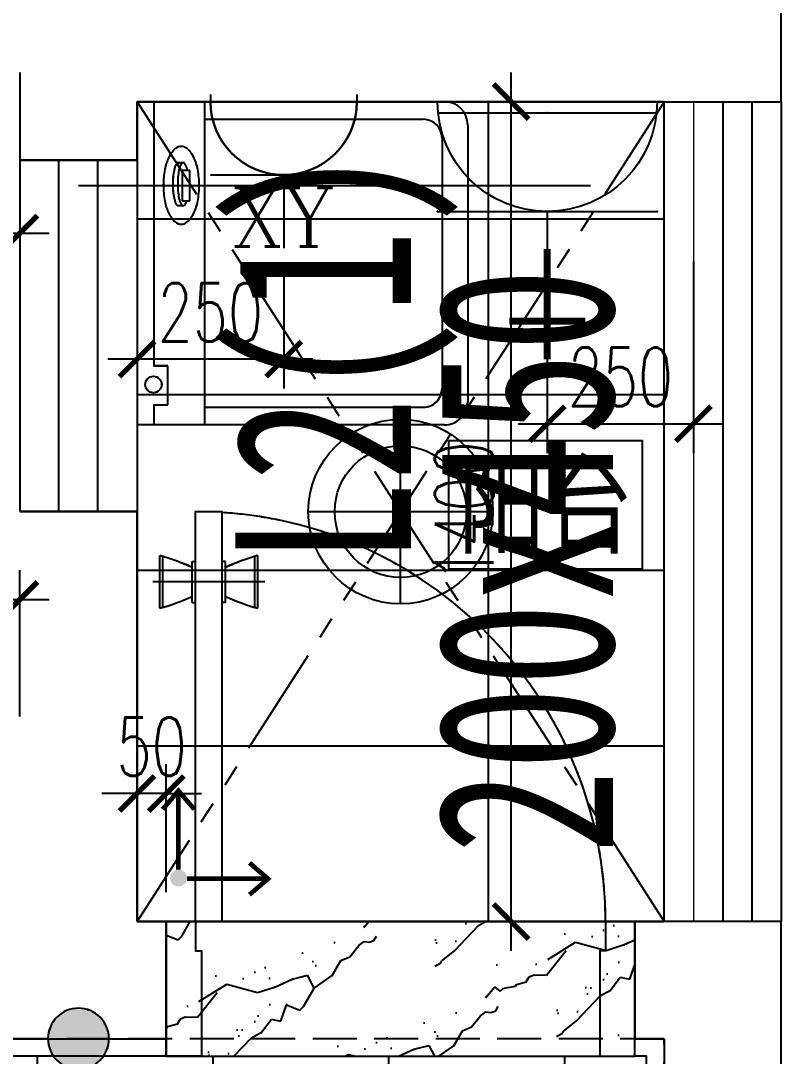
# Model space of a CAD drawing. Header units: millimetres. Extents: x 150839 to 219642, y 49429 to 88695.
# Drawn here: x 167083 to 168382, y 79365 to 81133 of the extents above; entities that cross this region are included whole.
import ezdxf
from ezdxf.enums import TextEntityAlignment as Align
from ezdxf.lldxf.tags import DXFTag

# ---------------------------------------------------------------- set-up
doc = ezdxf.new("R2010")
doc.units = ezdxf.units.MM
doc.header["$LTSCALE"] = 300
for name, pattern in [('CENTER', [50.8, 31.75, -6.35, 6.35, -6.35]), ('DASH', [0.35, 0.25, -0.1]), ('HIDDEN2', [0.1875, 0.125, -0.0625]), ('PHANTOM2', [1.25, 0.625, -0.125, 0.125, -0.125, 0.125, -0.125])]:
    doc.linetypes.add(name, pattern=pattern)
doc.layers.get('0').update_dxf_attribs({"color": 97})
doc.layers.get('DEFPOINTS').update_dxf_attribs({"color": 217, "linetype": 'HIDDEN2'})
for name, color, linetype in [('00-梁实线', 2, 'Continuous'), ('00-梁编号', 2, 'Continuous'), ('00-梁虚线', 4, 'DASH'), ('C天-CEIL', 1, 'Continuous'), ('C天-CEILITE', 160, 'Continuous'), ('C天-LITEDIM', 3, 'Continuous'), ('D剖-SECT3', 65, 'Continuous'), ('E_detail', 125, 'Continuous'), ('EQUIP-动力', 1, 'Continuous'), ('EQUIP-照明', 3, 'Continuous'), ('F平-FLOOR1', 1, 'Continuous'), ('HANDRAIL', 3, 'Continuous'), ('P平-DOOR', 1, 'Continuous'), ('P平-FURN2', 5, 'Continuous'), ('P平-PUBTEXT', 5, 'Continuous'), ('P平-WALL2', 65, 'Continuous'), ('P平-WALLDIM', 3, 'Continuous'), ('TEL_TEXT', 1, 'Continuous'), ('WALL', 4, 'Continuous'), ('WINDOW', 2, 'Continuous')]:
    doc.layers.add(name, color=color, linetype=linetype)
doc.layers.add('PUB_HATCH', color=8, linetype='Continuous', lineweight=0)
doc.layers.add('SEE', color=51, linetype='Continuous', lineweight=0)
doc.styles.add('_TEL_DIM', font='COMPLEX.shx')
doc.styles.add('A10-2栋平面_SEN20RSI$0$DIM_FONT', font='SIMPLEX.shx', dxfattribs={"width": 0.7, "bigfont": 'hztxt.shx'})
doc.styles.add('A10-2栋平面_SEN20RSI$0$STANDARD', font='txt4.shx', dxfattribs={"bigfont": 'fstxt.shx'})
doc.styles.get("Standard").update_dxf_attribs({"font": ''})
doc.styles.add('TXT', font='txt.shx', dxfattribs={"width": 0.7, "bigfont": '1.shx'})
doc.styles.add('繁黑体', font='')
doc.styles.add('黑体', font='simhei.ttf', dxfattribs={"width": 0.7})
doc.styles.get('Standard').set_extended_font_data('SimSun')
doc.styles.get('繁黑体').set_extended_font_data('SimSun')
tags = doc.linetypes.add('DASHED2', pattern=[0.375, 0.25, -0.125]).pattern_tags.tags
tags[6:7] = [DXFTag(74, 4), DXFTag(75, 0), DXFTag(340, '0'), DXFTag(46, 1.0), DXFTag(50, 0.0), DXFTag(44, 0.0), DXFTag(45, 0.0)]
tags[4:5] = [DXFTag(74, 4), DXFTag(75, 0), DXFTag(340, '0'), DXFTag(46, 1.0), DXFTag(50, 0.0), DXFTag(44, 0.0), DXFTag(45, 0.0)]
doc.dimstyles.new('大样50', dxfattribs={"dimscale": 0.5, "dimtxt": 200, "dimasz": 120, "dimexe": 100, "dimexo": 100, "dimgap": 60, "dimtad": 1, "dimdec": 0, "dimzin": 0, "dimdsep": 46, "dimtxsty": 'TXT', "dimblk": 'ARCHTICK', "dimcen": 0.09, "dimdle": 100, "dimclrd": 4, "dimclre": 3, "dimclrt": 65, "dimadec": 0, "dimazin": 0, "dimtfac": 1, "dimtdec": 0, "dimtix": 1, "dimtmove": 2, "dimatfit": 3, "dimldrblk": 'ARCHTICK', "dimfxl": 1, "dimtolj": 1, "dimtzin": 0, "dimarcsym": 0})

# ---------------------------------------------------------------- blocks, each defined once
blk = doc.blocks.new('har')
at = {"color": 165, "linetype": 'Continuous'}
for p, q in [((-71455.3, -10790.5), (-70930.7, -10790.4)), ((-71046.4, -10790.4), (-71046.3, -11342.4)), ((-71495.3, -11302.5), (-71495.3, -10830.5)), ((-70930.6, -11342.4), (-71455.3, -11342.5))]:
    blk.add_line(p, q, dxfattribs=at)
at = {"color": 165}
for p, q in [((-70959.3, -10824.5), (-70959.3, -10790.4)), ((-70930.6, -11342.4), (-70930.7, -10790.4)), ((-71046.1, -10820.6), (-71419.4, -10820.7)), ((-70958.7, -10824.5), (-70983.1, -10824.5)), ((-70983.1, -10824.5), (-70983.1, -10891)), ((-71451.4, -11280.3), (-71451.4, -10852.7)), ((-70983.1, -10891), (-70958.6, -10891)), ((-70959.3, -11342.4), (-70959.3, -10891)), ((-71007.7, -11173.2), (-71021, -11173.2)), ((-71021, -11173.2), (-71021, -11224.9)), ((-71000.1, -11164.8), (-71009.5, -11164.9)), ((-71007.7, -11224.9), (-71007.7, -11173.2)), ((-71021, -11224.9), (-71007.7, -11224.9)), ((-71001, -11238.2), (-71009.4, -11238.2)), ((-71046, -11312.3), (-71419.4, -11312.3))]:
    blk.add_line(p, q, dxfattribs=at)
blk.add_circle((-70958.6, -10859.5), 14, dxfattribs=at)
at = {"color": 165, "linetype": 'Continuous'}
for centre, start, end in [((-71455.3, -10830.5), 90.0069, 180.0069), ((-71455.3, -11302.5), 180.0069, 270.0069)]:
    blk.add_arc(centre, 40, start, end, dxfattribs=at)
at = {"color": 165}
for centre, radius, start, end in [((-71419.4, -10852.7), 32, 90.0069, 180.0069), ((-70984.3, -11172.6), 47.9, 131.9668, 155.2724), ((-71006.2, -11148.3), 15.2, 90.0069, 131.9668), ((-71006.2, -11148.3), 15.2, 48.047, 90.0069), ((-71028, -11172.6), 47.9, 24.7415, 48.047), ((-70949, -11188.9), 86.8, 155.2724, 169.2036), ((-71063.3, -11188.9), 86.8, 10.8102, 24.7415), ((-70892.8, -11199.6), 144, 169.2036, 180.0069), ((-70984.1, -11183.9), 33.1, 148.0964, 161.0914), ((-71009.5, -11168.2), 3.23, 90.0069, 148.0964), ((-71009.5, -11168.2), 3.23, 31.9175, 90.0069), ((-71034.8, -11183.9), 33.1, 14.4701, 31.9175), ((-71001, -11168.2), 3.23, 90.0069, 107.9524), ((-71001, -11168.2), 3.23, 31.9175, 90.0069), ((-71026.4, -11183.9), 33.1, 14.4701, 31.9175), ((-71119.5, -11199.6), 144, 0.0069, 10.8102), ((-71075.9, -11194.5), 75.5, 6.1052, 14.4701), ((-71142, -11201.6), 142, 0.0069, 6.1052), ((-71067.5, -11194.5), 75.5, 6.1052, 14.4701), ((-71133.5, -11201.6), 142, 0.0069, 6.1052), ((-70892.8, -11199.6), 144, 180.0069, 190.8102), ((-71142, -11201.6), 142, 353.9087, 0.0069), ((-71133.5, -11201.6), 142, 353.9087, 0.0069), ((-71119.5, -11199.6), 144, 349.2036, 0.0069), ((-70949, -11210.3), 86.8, 190.8102, 204.7415), ((-70943, -11208.6), 75.5, 192.468, 194.4701), ((-70984.1, -11219.3), 33.1, 194.4701, 211.9175), ((-71034.8, -11219.3), 33.1, 328.0964, 345.5438), ((-71075.9, -11208.7), 75.5, 345.5438, 353.9087), ((-71026.3, -11219.3), 33.1, 328.0964, 345.5438), ((-71067.5, -11208.7), 75.5, 345.5438, 353.9087), ((-71063.3, -11210.3), 86.8, 335.2724, 349.2036), ((-71009.4, -11235), 3.23, 211.9175, 270.0069), ((-71009.4, -11235), 3.23, 270.0069, 328.0964), ((-71001, -11235), 3.23, 270.0069, 328.0964), ((-70984.3, -11226.6), 47.9, 204.7415, 228.047), ((-71006.2, -11250.9), 15.2, 228.047, 270.0069), ((-71006.2, -11250.9), 15.2, 270.0069, 311.9668), ((-71028, -11226.6), 47.9, 311.9668, 335.2724), ((-71419.4, -11280.3), 32, 180.0069, 270.0069)]:
    blk.add_arc(centre, radius, start, end, dxfattribs=at)
at = {"color": 165, "flags": 9}
for tag, style, width in [('XSIZE', 'A10-2栋平面_SEN20RSI$0$STANDARD', 0.8), ('YSIZE', 'A10-2栋平面_SEN20RSI$0$STANDARD', 0.8), ('XSIZE', 'A10-2栋平面_SEN20RSI$0$DIM_FONT', 0.7), ('YSIZE', 'A10-2栋平面_SEN20RSI$0$DIM_FONT', 0.7)]:
    blk.add_attdef(tag, (-70930.6, -11066.4), '', height=0.5, rotation=180.0069, dxfattribs=dict(at, style=style, width=width))
blk = doc.blocks.new('df')
at = {"layer": '00-梁实线', "color": 8}
for p, q in [((929189.9, 61329.7), (928289.9, 61329.7)), ((928289.9, 61329.7), (928289.9, 59929.7)), ((929189.9, 59929.7), (929189.9, 61329.7)), ((928289.9, 59929.7), (929189.9, 59929.7))]:
    blk.add_line(p, q, dxfattribs=at)
at = {"layer": '00-梁编号', "color": 8}
blk.add_line((928190.1, 61186.5), (929064, 61186.5), dxfattribs=at)
at = {"layer": '00-梁虚线', "color": 8}
for p, q in [((929189.9, 59729.7), (925789.9, 59729.7)), ((929189.9, 58879.7), (929189.9, 59729.7))]:
    blk.add_line(p, q, dxfattribs=at)
at = {"layer": '00-梁编号', "color": 8, "ltscale": 3000, "style": '黑体', "width": 0.7}
for s, p in [('L2(1)', (928757.5, 60538.8)), ('200x450', (929102.7, 60045.5))]:
    blk.add_text(s, height=300, rotation=90, dxfattribs=at).set_placement(p)
blk = doc.blocks.new('DR-700')
at = {"color": 7, "linetype": 'Continuous'}
for p, q in [((-61, 535), (-61, 625)), ((-56, 535), (-56, 625)), ((101, 535), (101, 625)), ((106, 535), (106, 625)), ((-6, 545), (-6, 615)), ((-6, 615), (0, 615)), ((51, 615), (45, 615)), ((51, 545), (51, 615)), ((-6, 545), (0, 545)), ((51, 545), (45, 545))]:
    blk.add_line(p, q, dxfattribs=at)
at = {"color": 7, "linetype": 'CENTER'}
blk.add_line((118, 580), (-73, 580), dxfattribs=at)
blk.add_lwpolyline([(0, 0), (0, 700), (45, 700), (45, 0)], close=True)
at = {"color": 7, "linetype": 'HIDDEN2'}
blk.add_arc((0, 0), 700, 0, 86.3142, dxfattribs=at)
at = {"color": 7, "linetype": 'Continuous'}
for centre, start, end in [((-162.8, 262.9), 65.3581, 74.2926), ((207.8, 262.9), 105.7074, 114.6419), ((-162.8, 897.1), 285.7074, 294.6419), ((207.8, 897.1), 245.3581, 254.2926)]:
    blk.add_arc(centre, 376.1, start, end, dxfattribs=at)
blk = doc.blocks.new('_ArchTick')
at = {"color": 0, "linetype": 'ByBlock', "const_width": 0.15}
blk.add_lwpolyline([(-0.5, -0.5), (0.5, 0.5)], dxfattribs=at)
blk = doc.blocks.new('*D130')
at = {"layer": 'DEFPOINTS', "color": 0, "transparency": 16777216}
for p in [(168131.7, 79394.9), (168181.7, 79394.9), (168181.7, 79097.2)]:
    blk.add_point(p, dxfattribs=at)
at = {"layer": 'P平-WALLDIM', "color": 3, "lineweight": -2, "transparency": 16777216}
for p, q in [((168131.7, 79344.9), (168131.7, 79047.2)), ((168181.7, 79344.9), (168181.7, 79047.2))]:
    blk.add_line(p, q, dxfattribs=at)
at = {"layer": 'P平-WALLDIM', "color": 4, "lineweight": -2, "transparency": 16777216}
for p, q in [((168131.7, 79097.2), (168071.7, 79097.2)), ((168131.7, 79097.2), (168181.7, 79097.2)), ((168181.7, 79097.2), (168241.7, 79097.2))]:
    blk.add_line(p, q, dxfattribs=at)
at = {"layer": 'P平-WALLDIM', "color": 4, "lineweight": -2, "transparency": 16777216, "xscale": 60, "yscale": 60, "zscale": 60}
blk.add_blockref('_ArchTick', (168131.7, 79097.2), dxfattribs=at)
at = {"layer": 'P平-WALLDIM', "color": 4, "lineweight": -2, "transparency": 16777216, "xscale": 60, "yscale": 60, "zscale": 60, "rotation": 180}
blk.add_blockref('_ArchTick', (168181.7, 79097.2), dxfattribs=at)
at = {"layer": 'P平-WALLDIM', "color": 65, "transparency": 16777216, "insert": (168156.7, 79177.2), "char_height": 100, "attachment_point": 5, "style": 'TXT'}
blk.add_mtext('\\A1;50', dxfattribs=at)
blk = doc.blocks.new('*D131')
at = {"layer": 'DEFPOINTS', "color": 0, "transparency": 16777216}
for p in [(167331.7, 79394.9), (168131.7, 79394.9), (167331.7, 79097.2)]:
    blk.add_point(p, dxfattribs=at)
at = {"layer": 'P平-WALLDIM', "color": 3, "lineweight": -2, "transparency": 16777216}
for p, q in [((167331.7, 79344.9), (167331.7, 79047.2)), ((168131.7, 79344.9), (168131.7, 79047.2))]:
    blk.add_line(p, q, dxfattribs=at)
at = {"layer": 'P平-WALLDIM', "color": 4, "lineweight": -2, "transparency": 16777216}
blk.add_line((168181.7, 79097.2), (167281.7, 79097.2), dxfattribs=at)
at = {"layer": 'P平-WALLDIM', "color": 4, "lineweight": -2, "transparency": 16777216, "xscale": 60, "yscale": 60, "zscale": 60, "rotation": 180}
blk.add_blockref('_ArchTick', (167331.7, 79097.2), dxfattribs=at)
at = {"layer": 'P平-WALLDIM', "color": 4, "lineweight": -2, "transparency": 16777216, "xscale": 60, "yscale": 60, "zscale": 60}
blk.add_blockref('_ArchTick', (168131.7, 79097.2), dxfattribs=at)
at = {"layer": 'P平-WALLDIM', "color": 65, "transparency": 16777216, "insert": (167731.7, 79177.2), "char_height": 100, "attachment_point": 5, "style": 'TXT'}
blk.add_mtext('\\A1;800', dxfattribs=at)
blk = doc.blocks.new('*D132')
at = {"layer": 'DEFPOINTS', "color": 0, "transparency": 16777216}
for p in [(167281.7, 79813.6), (167281.7, 79594.9), (167331.7, 79594.9)]:
    blk.add_point(p, dxfattribs=at)
at = {"layer": 'P平-WALLDIM', "color": 3, "lineweight": -2, "transparency": 16777216}
for p, q in [((167281.7, 79644.9), (167281.7, 79863.6)), ((167331.7, 79644.9), (167331.7, 79863.6))]:
    blk.add_line(p, q, dxfattribs=at)
at = {"layer": 'P平-WALLDIM', "color": 4, "lineweight": -2, "transparency": 16777216}
for p, q in [((167281.7, 79813.6), (167221.7, 79813.6)), ((167331.7, 79813.6), (167281.7, 79813.6)), ((167331.7, 79813.6), (167391.7, 79813.6))]:
    blk.add_line(p, q, dxfattribs=at)
at = {"layer": 'P平-WALLDIM', "color": 4, "lineweight": -2, "transparency": 16777216, "xscale": 60, "yscale": 60, "zscale": 60}
blk.add_blockref('_ArchTick', (167281.7, 79813.6), dxfattribs=at)
at = {"layer": 'P平-WALLDIM', "color": 4, "lineweight": -2, "transparency": 16777216, "xscale": 60, "yscale": 60, "zscale": 60, "rotation": 180}
blk.add_blockref('_ArchTick', (167331.7, 79813.6), dxfattribs=at)
at = {"layer": 'P平-WALLDIM', "color": 65, "transparency": 16777216, "insert": (167306.7, 79893.6), "char_height": 100, "attachment_point": 5, "style": 'TXT'}
blk.add_mtext('\\A1;50', dxfattribs=at)
blk = doc.blocks.new('*D133')
at = {"layer": 'DEFPOINTS', "color": 0, "transparency": 16777216}
for p in [(167920.4, 80994.9), (168181.7, 80994.9), (168181.7, 79594.9)]:
    blk.add_point(p, dxfattribs=at)
at = {"layer": 'P平-WALLDIM', "color": 4, "lineweight": -2, "transparency": 16777216}
blk.add_line((167920.4, 79544.9), (167920.4, 81044.9), dxfattribs=at)
at = {"layer": 'P平-WALLDIM', "color": 3, "lineweight": -2, "transparency": 16777216}
for p, q in [((168131.7, 80994.9), (167870.4, 80994.9)), ((168131.7, 79594.9), (167870.4, 79594.9))]:
    blk.add_line(p, q, dxfattribs=at)
at = {"layer": 'P平-WALLDIM', "color": 4, "lineweight": -2, "transparency": 16777216, "xscale": 60, "yscale": 60, "zscale": 60}
for p, rotation in [((167920.4, 80994.9), 90), ((167920.4, 79594.9), 270)]:
    blk.add_blockref('_ArchTick', p, dxfattribs=dict(at, rotation=rotation))
at = {"layer": 'P平-WALLDIM', "color": 65, "transparency": 16777216, "insert": (167840.4, 80294.9), "char_height": 100, "attachment_point": 5, "rotation": 90, "style": 'TXT'}
blk.add_mtext('\\A1;1400', dxfattribs=at)
blk = doc.blocks.new('*D136')
at = {"layer": 'DEFPOINTS', "color": 0, "transparency": 16777216}
for p in [(165531.7, 81094.9), (167081.7, 81094.9), (167081.7, 80770.4)]:
    blk.add_point(p, dxfattribs=at)
at = {"layer": 'P平-WALLDIM', "color": 3, "lineweight": -2, "transparency": 16777216}
for p, q in [((165531.7, 81044.9), (165531.7, 80720.4)), ((167081.7, 81044.9), (167081.7, 80720.4))]:
    blk.add_line(p, q, dxfattribs=at)
at = {"layer": 'P平-WALLDIM', "color": 4, "lineweight": -2, "transparency": 16777216}
blk.add_line((165481.7, 80770.4), (167131.7, 80770.4), dxfattribs=at)
at = {"layer": 'P平-WALLDIM', "color": 4, "lineweight": -2, "transparency": 16777216, "xscale": 60, "yscale": 60, "zscale": 60, "rotation": 180}
blk.add_blockref('_ArchTick', (165531.7, 80770.4), dxfattribs=at)
at = {"layer": 'P平-WALLDIM', "color": 4, "lineweight": -2, "transparency": 16777216, "xscale": 60, "yscale": 60, "zscale": 60}
blk.add_blockref('_ArchTick', (167081.7, 80770.4), dxfattribs=at)
at = {"layer": 'P平-WALLDIM', "color": 65, "transparency": 16777216, "insert": (166306.7, 80850.4), "char_height": 100, "attachment_point": 5, "style": 'TXT'}
blk.add_mtext('\\A1;1550', dxfattribs=at)
blk = doc.blocks.new('*D137')
at = {"layer": 'DEFPOINTS', "color": 0, "transparency": 16777216}
for p in [(167081.7, 80145), (166181.7, 79894.9), (167081.7, 79894.9)]:
    blk.add_point(p, dxfattribs=at)
at = {"layer": 'P平-WALLDIM', "color": 3, "lineweight": -2, "transparency": 16777216}
for p, q in [((166181.7, 79944.9), (166181.7, 80195)), ((167081.7, 79944.9), (167081.7, 80195))]:
    blk.add_line(p, q, dxfattribs=at)
at = {"layer": 'P平-WALLDIM', "color": 4, "lineweight": -2, "transparency": 16777216}
blk.add_line((166131.7, 80145), (167131.7, 80145), dxfattribs=at)
at = {"layer": 'P平-WALLDIM', "color": 4, "lineweight": -2, "transparency": 16777216, "xscale": 60, "yscale": 60, "zscale": 60, "rotation": 180}
blk.add_blockref('_ArchTick', (166181.7, 80145), dxfattribs=at)
at = {"layer": 'P平-WALLDIM', "color": 4, "lineweight": -2, "transparency": 16777216, "xscale": 60, "yscale": 60, "zscale": 60}
blk.add_blockref('_ArchTick', (167081.7, 80145), dxfattribs=at)
at = {"layer": 'P平-WALLDIM', "color": 65, "transparency": 16777216, "insert": (166631.7, 80225), "char_height": 100, "attachment_point": 5, "style": 'TXT'}
blk.add_mtext('\\A1;900', dxfattribs=at)
blk = doc.blocks.new('A$C0ACC5930')
at = {"layer": 'C天-CEILITE'}
for p, q in [((175, 0), (175, 350)), ((0, 175), (350, 175))]:
    blk.add_line(p, q, dxfattribs=at)
for radius in [175, 125]:
    blk.add_circle((175, 175), radius, dxfattribs=at)
blk = doc.blocks.new('A$C691A7C08')
h = blk.add_hatch(color=165)
edge = h.paths.add_edge_path()
edge.add_ellipse((-61.68, 60.24), major_axis=(5.12, 5.12), ratio=1, start_angle=135, end_angle=315)
edge.add_ellipse((-61.68, 60.24), major_axis=(5.12, 5.12), ratio=1, start_angle=315, end_angle=495)
at = {"color": 165, "const_width": 4}
for points in [[(-47.44, 120.74), (-61.01, 136.61), (-74.57, 120.74)], [(-61.01, 67.45), (-61.01, 136.61)], [(-120.26, 73.71), (-136.13, 60.14), (-120.26, 46.58)], [(-68.92, 60.14), (-136.13, 60.14)]]:
    blk.add_lwpolyline(points, dxfattribs=at)
blk = doc.blocks.new('htrwhth4w')
at = {"layer": 'EQUIP-动力', "color": 250, "linetype": 'DASHED2'}
for p, q in [((209412.9, 80994.7), (209413, 80442.7)), ((209412.9, 80994.7), (209937.6, 80994.7)), ((209441.6, 80994.7), (209441.7, 80543.3)), ((209528.7, 80442.7), (209528.7, 80994.7)), ((209528.3, 80964.5), (209901.7, 80964.5)), ((209977.6, 80954.7), (209977.7, 80482.7)), ((209933.7, 80932.5), (209933.8, 80504.9)), ((209483.4, 80890.5), (209491.8, 80890.5)), ((209503.3, 80877.2), (209490, 80877.2)), ((209490, 80877.2), (209490, 80825.5)), ((209503.3, 80825.5), (209503.3, 80877.2)), ((209482.4, 80817.1), (209491.8, 80817.2)), ((209490, 80825.5), (209503.3, 80825.5)), ((209465.5, 80543.3), (209441, 80543.3)), ((209465.5, 80476.7), (209465.5, 80543.3)), ((209441, 80476.7), (209465.5, 80476.7)), ((209441.7, 80476.7), (209441.7, 80442.7)), ((209528.4, 80472.9), (209901.8, 80472.9)), ((209937.7, 80442.7), (209413, 80442.7)), ((209512.9, 79594.7), (209512.9, 80294.7)), ((209512.9, 80294.7), (209557.9, 80294.7)), ((209557.9, 80294.7), (209557.9, 79594.7)), ((209451.9, 80129.7), (209451.9, 80219.7)), ((209456.9, 80129.7), (209456.9, 80219.7)), ((209506.9, 80139.7), (209506.9, 80209.7)), ((209506.9, 80209.7), (209512.9, 80209.7)), ((209563.9, 80209.7), (209557.9, 80209.7)), ((209563.9, 80139.7), (209563.9, 80209.7)), ((209614, 80129.7), (209614, 80219.7)), ((209618.9, 80129.7), (209618.9, 80219.7)), ((209630.9, 80174.7), (209439.9, 80174.7)), ((209506.9, 80139.7), (209512.9, 80139.7)), ((209563.9, 80139.7), (209557.9, 80139.7)), ((209462.9, 79364.7), (209462.9, 79594.7)), ((209462.9, 79594.7), (209512.9, 79594.7)), ((210212.9, 79594.9), (209512.9, 79594.9)), ((209512.9, 79594.7), (209512.9, 79544.7)), ((209557.9, 79594.7), (209512.9, 79594.7)), ((210262.9, 79594.7), (210212.9, 79594.7)), ((210212.9, 79594.7), (210212.9, 79544.7)), ((210262.9, 79364.7), (210262.9, 79594.7)), ((209512.9, 79544.7), (209522.9, 79544.7)), ((209522.9, 79544.7), (209522.9, 79364.7)), ((210212.9, 79544.7), (210202.9, 79544.7)), ((210202.9, 79544.7), (210202.9, 79364.7)), ((209462.9, 79394.7), (209462.9, 79364.7)), ((210262.9, 79364.7), (210262.9, 79394.7)), ((209462.9, 79364.7), (206842.9, 79364.7)), ((209522.9, 79364.7), (209462.9, 79364.7)), ((210202.9, 79364.7), (210262.9, 79364.7)), ((210282.9, 79364.7), (210262.9, 79364.7)), ((210282.9, 78374.7), (210282.9, 79364.7))]:
    blk.add_line(p, q, dxfattribs=at)
blk.add_circle((209441, 80511.7), 14, dxfattribs=at)
for centre, radius, start, end in [((209937.6, 80954.7), 40, 0.0069, 90.0069), ((209901.7, 80932.5), 32, 0.0069, 90.0069), ((209488.5, 80903.1), 15.2, 90.0069, 131.9668), ((209488.5, 80903.1), 15.2, 48.047, 90.0069), ((209545.6, 80862.6), 86.8, 155.2724, 169.2036), ((209510.3, 80878.8), 47.9, 131.9668, 155.2724), ((209466.7, 80878.8), 47.9, 24.7415, 48.047), ((209431.3, 80862.6), 86.8, 10.8102, 24.7415), ((209508.7, 80871.5), 33.1, 148.0964, 165.5438), ((209483.4, 80887.3), 3.23, 90.0069, 148.0964), ((209517.1, 80871.5), 33.1, 148.0964, 165.5438), ((209491.8, 80887.3), 3.23, 90.0069, 148.0964), ((209491.8, 80887.3), 3.23, 31.9175, 90.0069), ((209466.5, 80871.5), 33.1, 14.4701, 31.9175), ((209601.9, 80851.9), 144, 169.2036, 180.0069), ((209615.9, 80853.9), 142, 173.9087, 180.0069), ((209549.8, 80860.9), 75.5, 165.5438, 173.9087), ((209624.3, 80853.9), 142, 173.9087, 180.0069), ((209558.2, 80860.9), 75.5, 165.5438, 173.9087), ((209425.3, 80860.9), 75.5, 12.468, 14.4701), ((209375.1, 80851.8), 144, 0.0069, 10.8102), ((209601.9, 80851.9), 144, 180.0069, 190.8102), ((209615.9, 80853.9), 142, 180.0069, 186.1052), ((209624.3, 80853.9), 142, 180.0069, 186.1052), ((209375.1, 80851.8), 144, 349.2036, 0.0069), ((209549.8, 80846.8), 75.5, 186.1052, 194.4701), ((209508.7, 80836.2), 33.1, 194.4701, 211.9175), ((209558.2, 80846.8), 75.5, 186.1052, 194.4701), ((209517.1, 80836.2), 33.1, 194.4701, 211.9175), ((209545.6, 80841.1), 86.8, 190.8102, 204.7415), ((209483.4, 80820.4), 3.23, 211.9175, 270.0069), ((209483.4, 80820.4), 3.23, 270.0069, 287.9524), ((209491.8, 80820.4), 3.23, 211.9175, 270.0069), ((209491.8, 80820.4), 3.23, 270.0069, 328.0964), ((209466.5, 80836.2), 33.1, 328.0964, 341.0914), ((209431.4, 80841.1), 86.8, 335.2724, 349.2036), ((209510.3, 80824.9), 47.9, 204.7415, 228.047), ((209466.7, 80824.8), 47.9, 311.9668, 335.2724), ((209488.5, 80800.6), 15.2, 228.047, 270.0069), ((209488.5, 80800.6), 15.2, 270.0069, 311.9668), ((209901.8, 80504.9), 32, 270.0069, 0.0069), ((209937.7, 80482.7), 40, 270.0069, 0.0069), ((209512.9, 79594.7), 700, 0, 86.3142), ((209350.1, 79857.6), 376.1, 65.3581, 74.2926), ((209720.8, 79857.6), 376.1, 105.7074, 114.6419), ((209350.1, 80491.8), 376.1, 285.7074, 294.6419), ((209720.8, 80491.8), 376.1, 245.3581, 254.2926)]:
    blk.add_arc(centre, radius, start, end, dxfattribs=at)
at = {"layer": 'EQUIP-动力', "color": 250, "linetype": 'DASHED2', "flags": 9}
for tag, style, width in [('XSIZE', 'A10-2栋平面_SEN20RSI$0$STANDARD', 0.8), ('YSIZE', 'A10-2栋平面_SEN20RSI$0$STANDARD', 0.8), ('XSIZE', 'A10-2栋平面_SEN20RSI$0$DIM_FONT', 0.7), ('YSIZE', 'A10-2栋平面_SEN20RSI$0$DIM_FONT', 0.7)]:
    blk.add_attdef(tag, (209413, 80718.7), '', height=0.5, rotation=0.0069, dxfattribs=dict(at, style=style, width=width))
blk = doc.blocks.new('425410')
for p, q in [((622468.6, 27125.4), (622481.1, 27125.4)), ((622481.1, 27125.4), (622481.1, 26875.4)), ((622606.1, 26875.4), (622606.1, 27125.4)), ((622606.1, 27000.4), (622731.1, 27000.4)), ((622468.6, 26875.4), (622481.1, 26875.4))]:
    blk.add_line(p, q)
blk.add_arc((622481.1, 27000.4), 125, 270, 90)
at = {"color": 7, "style": '_TEL_DIM', "text_generation_flag": 4}
blk.add_attdef('$TEXT$', text='', height=100, rotation=270, dxfattribs=at).set_placement((622678.3, 26924.6), align=Align.MIDDLE_CENTER)
at = {"color": 7, "style": '_TEL_DIM', "text_generation_flag": 4, "width": 1, "flags": 1}
blk.add_attdef('A', text='', height=0.005, rotation=270, dxfattribs=at).set_placement((622731.1, 27000.4), align=Align.MIDDLE_CENTER)
blk = doc.blocks.new('36015')
for p, q in [((641837.9, 26648.5, 400), (641837.9, 26636, 400)), ((642087.9, 26648.5, 400), (642087.9, 26636, 400)), ((641837.9, 26636, 400), (642087.9, 26636, 400)), ((642087.9, 26511, 400), (641837.9, 26511, 400)), ((641962.9, 26511, 400), (641962.9, 26386, 400))]:
    blk.add_line(p, q)
blk.add_arc((641962.9, 26636, 400), 125, 180, 0)
at = {"layer": 'EQUIP-动力', "color": 1, "linetype": 'ByBlock'}
ref = blk.add_blockref('425410', (668963.3, 649117.1, 400), dxfattribs=dict(at, xscale=-1, rotation=90))
ref.add_attrib('$TEXT$', 'XY', dxfattribs={"layer": '0', "color": 3, "height": 100, "rotation": 180, "style": '_TEL_DIM', "text_generation_flag": 4}).set_placement((641962.9, 26438.8, 400), align=Align.MIDDLE_CENTER)
at = {"color": 7, "style": '_TEL_DIM', "text_generation_flag": 4}
blk.add_attdef('$TEXT$', text='', height=100, rotation=180, dxfattribs=at).set_placement((642038.7, 26438.8, 400), align=Align.MIDDLE_CENTER)
at = {"color": 7, "style": '_TEL_DIM', "text_generation_flag": 4, "width": 1, "flags": 1}
blk.add_attdef('A', text='', height=0.005, rotation=180, dxfattribs=at).set_placement((641962.9, 26386, 400), align=Align.MIDDLE_CENTER)
blk = doc.blocks.new('*D199')
at = {"layer": 'DEFPOINTS', "color": 0, "transparency": 16777216}
for p in [(167281.8, 80744.9), (167532.1, 80745), (167281.8, 80555.3)]:
    blk.add_point(p, dxfattribs=at)
at = {"layer": 'EQUIP-动力', "color": 3, "lineweight": -2, "transparency": 16777216}
for p, q in [((167281.8, 80694.9), (167281.8, 80505.3)), ((167532.1, 80695), (167532.1, 80505.3))]:
    blk.add_line(p, q, dxfattribs=at)
at = {"layer": 'EQUIP-动力', "color": 4, "lineweight": -2, "transparency": 16777216}
blk.add_line((167582.1, 80555.3), (167231.8, 80555.3), dxfattribs=at)
at = {"layer": 'EQUIP-动力', "color": 4, "lineweight": -2, "transparency": 16777216, "xscale": 60, "yscale": 60, "zscale": 60, "rotation": 180}
blk.add_blockref('_ArchTick', (167281.8, 80555.3), dxfattribs=at)
at = {"layer": 'EQUIP-动力', "color": 4, "lineweight": -2, "transparency": 16777216, "xscale": 60, "yscale": 60, "zscale": 60}
blk.add_blockref('_ArchTick', (167532.1, 80555.3), dxfattribs=at)
at = {"layer": 'EQUIP-动力', "color": 65, "transparency": 16777216, "insert": (167406.9, 80635.3), "char_height": 100, "attachment_point": 5, "style": 'TXT'}
blk.add_mtext('\\A1;250', dxfattribs=at)
blk = doc.blocks.new('$equip$00001238')
for p, q in [((0.4975, 0.95), (-0.4975, 0.95)), ((0.5, 0.5), (-0.5, 0.5)), ((0, 0.5), (0, 0))]:
    blk.add_line(p, q)
blk.add_arc((0, 1), 0.5, 180, 0)
for p in [(0, 0.95), (-0.5, 0.5), (0.5, 0.5), (0, 0)]:
    blk.add_point(p)
at = {"flags": 9}
blk.add_attdef('A', (0, 0), '', height=0.00002, dxfattribs=at)
blk = doc.blocks.new('erwewe')
at = {"layer": 'EQUIP-动力', "color": 4, "linetype": 'ByBlock', "const_width": 12}
for points in [[(8163.4, 23487.1), (8163.4, 23479.9), (8163.4, 23357.1)], [(8098.4, 23422.1), (8105.3, 23422.1), (8286.7, 23422.1)]]:
    blk.add_lwpolyline(points, dxfattribs=at)
blk = doc.blocks.new('*D200')
at = {"layer": 'DEFPOINTS', "color": 0, "transparency": 16777216}
for p in [(167982.2, 80772.2), (168231.7, 80772.2), (168231.7, 80444.9)]:
    blk.add_point(p, dxfattribs=at)
at = {"layer": 'EQUIP-动力', "color": 3, "lineweight": -2, "transparency": 16777216}
for p, q in [((167982.2, 80722.2), (167982.2, 80394.9)), ((168231.7, 80722.2), (168231.7, 80394.9))]:
    blk.add_line(p, q, dxfattribs=at)
at = {"layer": 'EQUIP-动力', "color": 4, "lineweight": -2, "transparency": 16777216}
blk.add_line((167932.2, 80444.9), (168281.7, 80444.9), dxfattribs=at)
at = {"layer": 'EQUIP-动力', "color": 4, "lineweight": -2, "transparency": 16777216, "xscale": 60, "yscale": 60, "zscale": 60, "rotation": 180}
blk.add_blockref('_ArchTick', (167982.2, 80444.9), dxfattribs=at)
at = {"layer": 'EQUIP-动力', "color": 4, "lineweight": -2, "transparency": 16777216, "xscale": 60, "yscale": 60, "zscale": 60}
blk.add_blockref('_ArchTick', (168231.7, 80444.9), dxfattribs=at)
at = {"layer": 'EQUIP-动力', "color": 65, "transparency": 16777216, "insert": (168107, 80524.9), "char_height": 100, "attachment_point": 5, "style": 'TXT'}
blk.add_mtext('\\A1;250', dxfattribs=at)
blk = doc.blocks.new('$WINLIB2D$00000001')
for p, q in [((-0.5, 0.5), (0.5, 0.5)), ((-0.5, 0.5), (-0.5, -0.5)), ((0.5, -0.5), (0.5, 0.5)), ((0.5, 0.1667), (-0.5, 0.1667)), ((0.5, -0.1667), (-0.5, -0.1667)), ((-0.5, -0.5), (0.5, -0.5))]:
    blk.add_line(p, q)
blk = doc.blocks.new('rtwhrwg')
at = {"extrusion": (0, 0, -1)}
for p, q in [((150826.6, 80894.9), (150626.6, 80894.9)), ((150693.3, 80294.9), (150693.3, 80894.9)), ((150759.9, 80294.9), (150759.9, 80894.9)), ((150826.6, 80894.9), (150826.6, 80294.9)), ((150626.6, 80294.9), (150826.6, 80294.9))]:
    blk.add_line(p, q, dxfattribs=at)
at = {"layer": 'HANDRAIL'}
for p, q in [((151826.6, 80994.9), (151826.6, 79594.9)), ((151876.6, 80994.9), (151876.6, 79594.9))]:
    blk.add_line(p, q, dxfattribs=at)
at = {"layer": 'PUB_HATCH', "linetype": 'DASH'}
blk.add_line((151726.6, 80994.9), (151726.6, 79594.9), dxfattribs=at)
at = {"layer": 'SEE'}
for p, q in [((151776.6, 80994.9), (151776.6, 79594.9)), ((151926.6, 80994.9), (151926.6, 79494.9))]:
    blk.add_line(p, q, dxfattribs=at)
at = {"layer": 'WALL', "linetype": 'ByBlock'}
for p, q in [((151926.6, 80994.9), (151926.6, 83394.9)), ((150826.6, 80994.9), (151926.6, 80994.9)), ((150826.6, 80894.9), (150826.6, 80994.9)), ((150626.6, 80894.9), (150826.6, 80894.9)), ((150826.6, 80294.9), (150626.6, 80294.9)), ((150826.6, 79894.9), (150826.6, 80294.9)), ((150826.6, 79594.9), (150826.6, 79894.9)), ((150876.6, 79594.9), (150826.6, 79594.9)), ((150876.6, 79394.9), (150876.6, 79594.9)), ((151926.6, 79594.9), (151676.6, 79594.9)), ((151676.6, 79594.9), (151676.6, 79394.9)), ((151926.6, 79344.9), (151926.6, 79594.9)), ((149826.6, 79394.9), (150726.6, 79394.9)), ((150726.6, 79394.9), (150876.6, 79394.9)), ((151676.6, 79394.9), (151726.6, 79394.9)), ((151726.6, 79394.9), (151726.6, 79344.9))]:
    blk.add_line(p, q, dxfattribs=at)
at = {"layer": 'WINDOW', "linetype": 'ByBlock', "xscale": -600.0000000002328, "yscale": -200, "zscale": -600.0000000002328, "rotation": 89.9999999907621}
blk.add_blockref('$WINLIB2D$00000001', (150726.6, 80594.9), dxfattribs=at)
blk = doc.blocks.new('$equip$00001962')
for p, q in [((0.1473, 0.3556), (0.625, 0.8333)), ((0.625, 0.8333), (0.7664, 0.6919))]:
    blk.add_line(p, q)
blk.add_circle((0, 0.2083), 0.2083)
for p in [(0, 0.4167), (-0.2083, 0.2083), (0.2083, 0.2083), (0, 0)]:
    blk.add_point(p)
for points in [[(-0.1042, 0.3888), (0.1042, 0.3888), (-0.1804, 0.3125), (0.1804, 0.3125)], [(0, 0.4167), (0, 0.4167), (-0.1042, 0.3888), (0.1042, 0.3888)], [(-0.1804, 0.3125), (0.1804, 0.3125), (-0.2083, 0.2083), (0.2083, 0.2083)], [(-0.1804, 0.1042), (0.1804, 0.1042), (-0.2083, 0.2083), (0.2083, 0.2083)], [(-0.1042, 0.0279), (0.1042, 0.0279), (-0.1804, 0.1042), (0.1804, 0.1042)], [(0, 0), (0, 0), (-0.1042, 0.0279), (0.1042, 0.0279)]]:
    blk.add_solid(points)
at = {"layer": 'TEL_TEXT', "style": '_TEL_DIM', "flags": 1}
blk.add_attdef('A', text='', height=0.00002, dxfattribs=at).set_placement((0, 0), align=Align.MIDDLE_CENTER)
blk = doc.blocks.new('*D289')
at = {"layer": 'C天-LITEDIM', "color": 3, "lineweight": -2, "transparency": 16777216}
for p, q in [((167181.7, 79344.9), (167181.7, 79014.9)), ((167331.7, 79344.9), (167331.7, 79014.9))]:
    blk.add_line(p, q, dxfattribs=at)
at = {"layer": 'C天-LITEDIM', "color": 4, "lineweight": -2, "transparency": 16777216}
blk.add_line((167131.7, 79064.9), (167381.7, 79064.9), dxfattribs=at)
at = {"layer": 'DEFPOINTS', "color": 0, "transparency": 16777216}
for p in [(167181.7, 79394.9), (167331.7, 79394.9), (167331.7, 79064.9)]:
    blk.add_point(p, dxfattribs=at)
at = {"layer": 'C天-LITEDIM', "color": 4, "lineweight": -2, "transparency": 16777216, "xscale": 60, "yscale": 60, "zscale": 60, "rotation": 180}
blk.add_blockref('_ArchTick', (167181.7, 79064.9), dxfattribs=at)
at = {"layer": 'C天-LITEDIM', "color": 4, "lineweight": -2, "transparency": 16777216, "xscale": 60, "yscale": 60, "zscale": 60}
blk.add_blockref('_ArchTick', (167331.7, 79064.9), dxfattribs=at)
at = {"layer": 'C天-LITEDIM', "color": 65, "transparency": 16777216, "insert": (167256.7, 78953.3), "char_height": 100, "attachment_point": 5, "style": 'TXT'}
blk.add_mtext('\\A1;150', dxfattribs=at)

msp = doc.modelspace()

# ---------------------------------------------------------------- hatches: boundary and pattern name
at = {"layer": 'C天-CEIL'}
h = msp.add_hatch(dxfattribs=at)
h.set_pattern_fill('_USER', color=8, scale=300, style=0, double=1, pattern_type=0)
h.set_pattern_definition([(0, (164711.73, 79364.92), (0, 300), []), (90, (164711.73, 79364.92), (-300, 2e-14), [])])
h.paths.add_polyline_path([(168151.7, 79364.9), (168131.7, 79364.9), (167331.7, 79364.9), (164711.7, 79364.9), (164711.7, 79344.9), (164711.7, 78544.9), (164711.7, 78174.9), (167651.8, 78174.9), (167651.8, 78424.9), (168151.7, 78424.9)])
at = {"layer": 'F平-FLOOR1', "linetype": 'ByBlock', "ltscale": 0.5}
h = msp.add_hatch(dxfattribs=at)
h.set_pattern_fill('大理石', color=8, scale=80, angle=330, style=0)
h.set_pattern_definition([(11.987, (167518.65, 79288.675), (595.692, 71.769), [7.688, -1606.747]), (38.1986, (167413.677, 79335.426), (567.846, 503.5383), [27.695, -1910.964]), (30.9454, (167401.87, 79326.406), (387.8461, 191.7692), [11.766, -2459.185]), (60, (167411.96, 79332.46), (207.846, -120), [3.43, -356.57]), (41.565, (167513.24, 79283.88), (180, 311.77), [7.23, -751.72]), (141.469, (167513.244, 79283.88), (-207.8461, 120), [11.556, -2415.293]), (49.2157, (167488.244, 79272.58), (927.8461, 1127.0766), [24.431, -2540.875]), (32.133, (167386.722, 79457.881), (1731.38438, 1078.84574), [56.2357, -11753.252]), (330, (167416.1, 79501.86), (180, 311.77), [0, -240]), (34.983, (167583.44, 79480.89), (955.6922, 695.3074), [37.835, -3934.872]), (51.4391, (167592.466, 79311.382), (2035.69218, 2565.92229), [53.7416, -11232.0014]), (52.875, (167493.941, 79405.875), (1107.8461, 1438.84574), [27.642, -5777.184]), (46.7595, (167435.442, 79352.552), (747.8461, 815.30743), [59.877, -6227.252]), (330, (167403.13, 79371.4), (180, 311.77), [0, -240]), (330, (167404.54, 79366.15), (180, 311.77), [0, -240]), (330, (167437.55, 79369.34), (180, 311.77), [0, -240]), (330, (167452.07, 79409.9), (180, 311.77), [0, -240]), (29.0362, (167476.462, 79396.172), (387.8461, 191.76916), [19.992, -4178.293]), (330, (167493.6, 79405.3), (180, 311.77), [0, -240]), (330, (167460.68, 79409.4), (180, 311.77), [0, -240]), (330, (167482.26, 79423.62), (180, 311.77), [0, -240]), (330, (167454.9, 79399.37), (180, 311.77), [0, -240]), (20.1944, (167563.11, 79308.536), (387.846, 191.769), [8.926, -1865.534]), (60, (167557.97, 79299.63), (207.85, -120), [10.29, -349.71]), (13.6678, (167541.08, 79295.521), (983.5383, 263.5383), [17.38, -3632.278]), (60, (167539.37, 79292.55), (207.85, -120), [3.43, -356.57]), (9.8056, (167526.172, 79290.272), (595.6922, 71.7692), [13.39, -2798.3]), (330, (167507.7, 79328.85), (180, 311.77), [0, -240]), (330, (167563.94, 79308.92), (180, 311.77), [0, -240]), (330, (167563.94, 79308.92), (180, 311.77), [0, -240]), (359.358, (167571.487, 79311.617), (803.5383, -48.2309), [20.98, -2181.927]), (330, (167575.12, 79329.96), (180, 311.77), [0, -240]), (116.31, (167583.44, 79480.89), (-235.6922, 551.7691), [24.724, -2571.273]), (338.13, (167536.675, 79452.464), (2258.46095, -888.23085), [24.244, -5066.925]), (17.8624, (167486.729, 79473.383), (1371.38439, 455.30744), [32.365, -6764.34]), (344.6209, (167434.343, 79487.792), (1427.0766, -408.23084), [54.331, -5650.404]), (330, (167462.48, 79497.34), (180, 311.77), [0, -240]), (348.435, (167510.625, 79427.915), (1011.3844, -168.2309), [10.842, -2265.998]), (346.699, (167521.25, 79425.74), (207.846, -120), [5.966, -1246.87]), (71.0937, (167527.053, 79424.369), (844.3078, 2422.384), [29.698, -6206.84]), (330, (167508.2, 79453.14), (180, 311.77), [0, -240]), (330, (167536.9, 79453.1), (180, 311.77), [0, -240]), (330, (167488.04, 79433.64), (180, 311.77), [0, -240]), (330, (167499.86, 79515.8), (180, 311.77), [0, -240]), (330, (167482.13, 79508.24), (180, 311.77), [0, -240]), (14.145, (167546.227, 79496.437), (983.5383, 263.5383), [27.075, -5658.696]), (24.583, (167517.534, 79483.31), (387.8461, 191.76914), [31.553, -6594.577]), (330, (167546.63, 79496.48), (180, 311.77), [0, -240]), (330, (167507.43, 79498.1), (180, 311.77), [0, -240]), (330, (167546.63, 79496.48), (180, 311.77), [0, -240]), (330, (167517.3, 79482.8), (180, 311.77), [0, -240]), (45.069, (167559.174, 79443.434), (747.846, 815.3074), [8.87, -1854.03]), (60, (167565.44, 79449.71), (207.85, -120), [36, -324]), (20.194, (167677.49, 79559.217), (387.846, 191.769), [8.926, -1865.534]), (330, (167581.68, 79526.4), (180, 311.77), [0, -240]), (330, (167586.43, 79519.22), (180, 311.77), [0, -240]), (330, (167563.57, 79541.32), (180, 311.77), [0, -240]), (330, (167618.16, 79558.75), (180, 311.77), [0, -240]), (23.13, (167629.01, 79527.821), (387.8461, 191.7691), [17.143, -3582.857]), (60, (167614.44, 79502.58), (207.85, -120), [29.14, -330.86]), (330, (167614.76, 79503.07), (180, 311.77), [0, -240]), (353.199, (167668.846, 79560.25), (803.5383, -48.231), [8.704, -1819.08]), (36.038, (167664.295, 79556.94), (567.846, 503.538), [5.63, -1176.235]), (36.038, (167659.744, 79553.626), (567.846, 503.538), [5.63, -1176.235]), (51.87, (167644.775, 79534.555), (1107.8461, 1438.8457), [24.244, -5066.925]), (60, (167685.87, 79562.3), (207.85, -120), [8.57, -351.43]), (330, (167669.04, 79585.87), (180, 311.77), [0, -240])])
h.paths.add_polyline_path([(168131.7, 79594.9), (167331.7, 79594.9), (167331.7, 79364.9), (168131.7, 79364.9)])

# ---------------------------------------------------------------- linework, layer by layer
at = {"layer": 'C天-CEIL'}
for points in [[(168381.7, 79594.9), (168181.7, 79594.9), (168181.7, 80994.9), (168381.7, 80994.9)], [(167331.7, 79364.9), (168131.7, 79364.9), (168131.7, 79594.9), (167331.7, 79594.9)]]:
    msp.add_lwpolyline(points, close=True, dxfattribs=at)
at = {"layer": 'C天-LITEDIM', "linetype": 'PHANTOM2'}
for p, q in [((168181.7, 80994.9), (167281.7, 79594.9)), ((167281.7, 80994.9), (168181.7, 79594.9))]:
    msp.add_line(p, q, dxfattribs=at)
at = {"layer": 'D剖-SECT3', "color": 1}
for points in [[(167331.7, 79364.9), (167331.7, 79594.9), (167381.7, 79594.9), (167381.7, 79544.9), (167391.7, 79544.9), (167391.7, 79364.9)], [(168131.7, 79364.9), (168131.7, 79594.9), (168081.7, 79594.9), (168081.7, 79544.9), (168071.7, 79544.9), (168071.7, 79364.9)]]:
    msp.add_lwpolyline(points, close=True, dxfattribs=at)
at = {"layer": 'F平-FLOOR1', "color": 8}
for p, q in [((167881.7, 79594.9), (167881.7, 80994.9)), ((167281.7, 80794.9), (168181.7, 80794.9)), ((167281.7, 80494.9), (168181.7, 80494.9)), ((167281.7, 80194.9), (168181.7, 80194.9)), ((167281.7, 79894.9), (168181.7, 79894.9))]:
    msp.add_line(p, q, dxfattribs=at)
at = {"layer": 'F平-FLOOR1'}
msp.add_lwpolyline([(167331.7, 79364.9), (168131.7, 79364.9), (168131.7, 79594.9), (167331.7, 79594.9)], close=True, dxfattribs=at)
at = {"layer": 'P平-DOOR', "color": 165}
msp.add_line((168081.7, 79594.9), (167381.7, 79594.9), dxfattribs=at)
at = {"layer": 'P平-PUBTEXT', "color": 5}
msp.add_lwpolyline([(167814.2, 80416.6), (168144.2, 80416.6), (168144.2, 80196.6), (167814.2, 80196.6)], close=True, dxfattribs=at)
at = {"layer": 'P平-WALL2'}
for points in [[(164681.7, 78544.9), (164711.7, 78544.9), (164711.7, 78024.9), (165011.8, 78024.9), (165011.8, 77824.9), (167651.8, 77824.9), (167651.8, 78424.9), (168151.7, 78424.9), (168151.7, 79364.9), (168131.7, 79364.9), (168131.7, 79394.9)], [(167331.7, 79394.9), (167331.7, 79364.9), (164711.7, 79364.9), (164711.7, 79344.9), (164681.7, 79344.9)]]:
    msp.add_lwpolyline(points, dxfattribs=at)

# ---------------------------------------------------------------- block references
at = {"layer": 'C天-CEILITE', "xscale": 0.9, "yscale": 0.9, "zscale": 0.9}
msp.add_blockref('A$C0ACC5930', (167574.2, 80137.4), dxfattribs=at)
at = {"layer": 'DEFPOINTS'}
msp.add_blockref('df', (-761008.1, 19665.2), dxfattribs=at)
at = {"layer": 'E_detail'}
msp.add_blockref('rtwhrwg', (16455.1, 0), dxfattribs=at)
at = {"layer": 'EQUIP-动力', "color": 1, "linetype": 'Continuous'}
msp.add_blockref('htrwhth4w', (-42131.2, 0.3), dxfattribs=at)
at = {"layer": 'EQUIP-动力', "color": 1, "linetype": 'ByBlock', "xscale": -1}
msp.add_blockref('36015', (809495, 54358.9, -400), dxfattribs=at)
at = {"layer": 'EQUIP-动力', "xscale": -375.0000015313375, "yscale": 375.0000015313375, "zscale": 375.0000015313375}
msp.add_blockref('$equip$00001238', (167982.2, 80619.9), dxfattribs=at)
at = {"layer": 'EQUIP-动力', "color": 2, "linetype": 'ByBlock', "rotation": 89.99999999999999}
msp.add_blockref('erwewe', (191404.3, 72456.5), dxfattribs=at)
at = {"layer": 'EQUIP-照明', "xscale": -250.0000000000001, "yscale": 250.0000000000001, "zscale": 250.0000000000001, "rotation": 162.2376104083728}
msp.add_blockref('$equip$00001962', (167197.6, 79444.5), dxfattribs=at)
at = {"layer": 'F平-FLOOR1', "color": 8, "linetype": 'Continuous', "xscale": 2, "yscale": 2, "zscale": 2, "rotation": 270}
msp.add_blockref('A$C691A7C08', (167232.2, 79546), dxfattribs=at)
at = {"layer": 'P平-DOOR'}
msp.add_blockref('DR-700', (167381.7, 79594.9), dxfattribs=at)
at = {"layer": 'P平-FURN2', "color": 165, "rotation": 180}
msp.add_blockref('har', (96351.1, 69652.5), dxfattribs=at)

# ---------------------------------------------------------------- texts
at = {"layer": 'P平-PUBTEXT', "color": 5, "style": '繁黑体', "width": 0.8}
msp.add_text('阳台', height=137.5, dxfattribs=at).set_placement((167979.2, 80306.6), align=Align.MIDDLE_CENTER)

# ---------------------------------------------------------------- dimensions: what is measured, and where the dimension line sits
at = {"layer": 'C天-LITEDIM'}
dim = msp.add_linear_dim(base=(167331.7, 79064.9), p1=(167181.7, 79394.9), p2=(167331.7, 79394.9), dimstyle='大样50', dxfattribs=at)
dim.commit()
dim.dimension.update_dxf_attribs({"geometry": '*D289', "text_midpoint": (167256.7, 78953.3), "dimtype": 160})
at = {"layer": 'EQUIP-动力'}
for base, p1, p2, picture, middle in [((168231.7324, 80444.923972), (167982.232399, 80772.190567), (168231.7324, 80772.190567), '*D200', (168106.982399, 80524.923972)), ((167281.8, 80555.3), (167532.1, 80745), (167281.8, 80744.9), '*D199', (167406.9, 80635.3))]:
    dim = msp.add_linear_dim(base=base, p1=p1, p2=p2, dimstyle='大样50', dxfattribs=at)
    dim.commit()
    dim.dimension.update_dxf_attribs({"geometry": picture, "text_midpoint": middle})
at = {"layer": 'P平-WALLDIM'}
for base, p1, p2, picture, middle in [((167081.7, 80770.4), (165531.7, 81094.9), (167081.7, 81094.9), '*D136', (166306.7, 80850.4)), ((167081.7, 80145), (166181.7, 79894.9), (167081.7, 79894.9), '*D137', (166631.7, 80225)), ((167281.7, 79813.6), (167331.7, 79594.9), (167281.7, 79594.9), '*D132', (167306.7, 79893.6)), ((167331.7, 79097.2), (168131.7, 79394.9), (167331.7, 79394.9), '*D131', (167731.7, 79177.2)), ((168181.7, 79097.2), (168131.7, 79394.9), (168181.7, 79394.9), '*D130', (168156.7, 79177.2))]:
    dim = msp.add_linear_dim(base=base, p1=p1, p2=p2, dimstyle='大样50', dxfattribs=at)
    dim.commit()
    dim.dimension.update_dxf_attribs({"geometry": picture, "text_midpoint": middle})
dim = msp.add_linear_dim(base=(167920.4, 80994.9), p1=(168181.7, 79594.9), p2=(168181.7, 80994.9), angle=90, dimstyle='大样50', dxfattribs=at)
dim.commit()
dim.dimension.update_dxf_attribs({"geometry": '*D133', "text_midpoint": (167840.4, 80294.9)})

doc.saveas('drawing.dxf')
